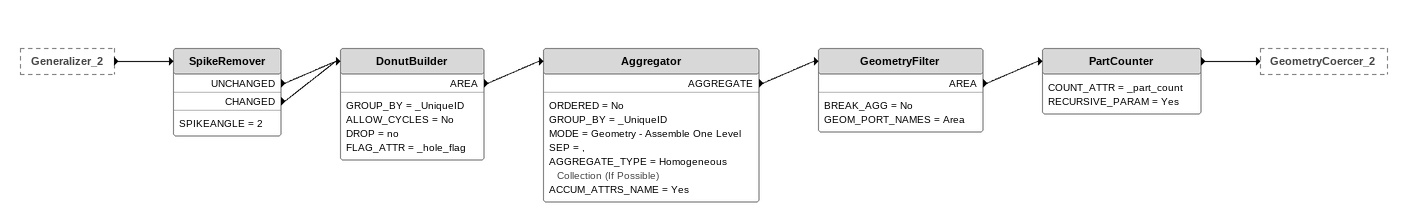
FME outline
Generalizer_2 [outside]
    -> SpikeRemover
SpikeRemover
    SPIKEANGLE = 2
    UNCHANGED -> DonutBuilder
    CHANGED -> DonutBuilder
DonutBuilder
    GROUP_BY = _UniqueID
    ALLOW_CYCLES = No
    DROP = no
    FLAG_ATTR = _hole_flag
    AREA -> Aggregator
Aggregator
    ORDERED = No
    GROUP_BY = _UniqueID
    MODE = Geometry - Assemble One Level
    SEP = ,
    AGGREGATE_TYPE = Homogeneous Collection (If Possible)
    ACCUM_ATTRS_NAME = Yes
    AGGREGATE -> GeometryFilter
GeometryFilter
    BREAK_AGG = No
    GEOM_PORT_NAMES = Area
    AREA -> PartCounter
PartCounter
    COUNT_ATTR = _part_count
    RECURSIVE_PARAM = Yes
    -> GeometryCoercer_2
